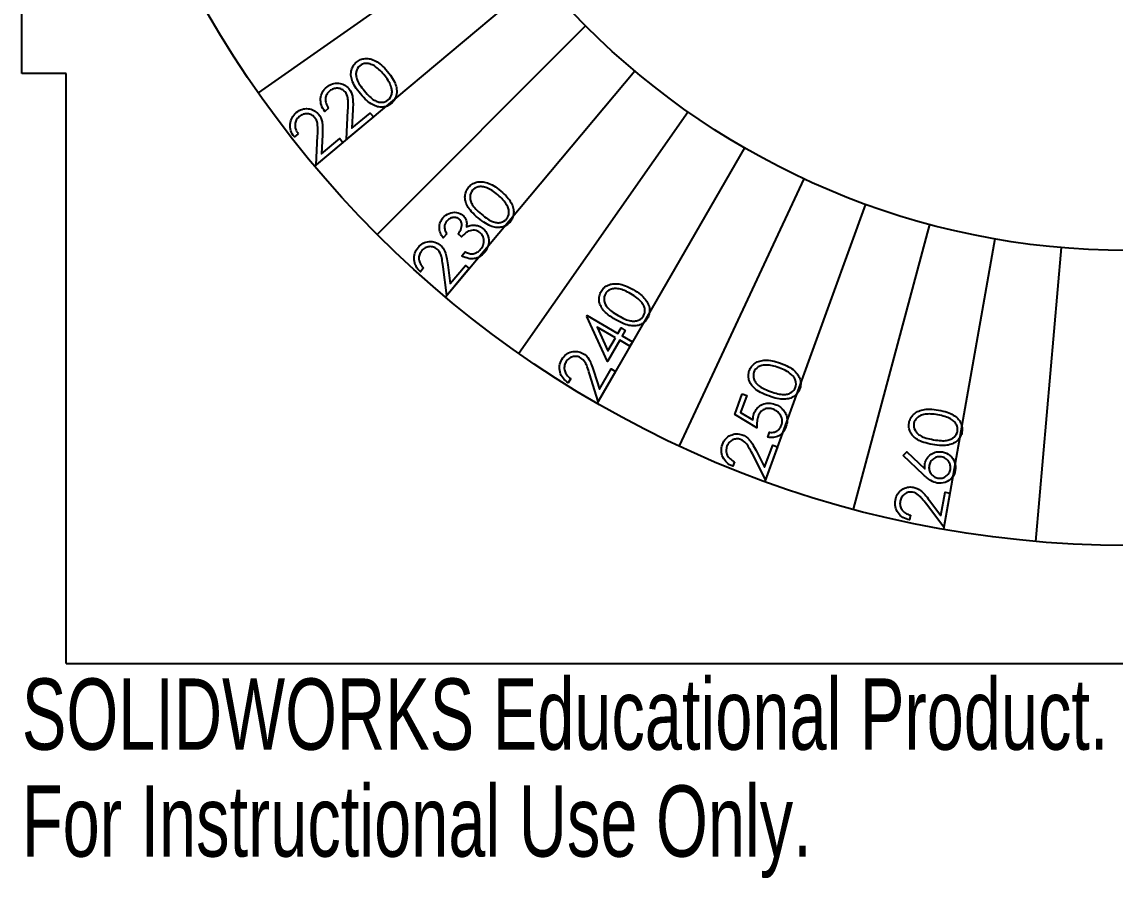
# Model space of a CAD drawing. Header units: millimetres. Extents: x 0 to 150, y -15 to 160.
# Drawn here: x 0 to 74.1, y -14.6 to 43.5 of the extents above; entities that cross this region are included whole.
import ezdxf

# ---------------------------------------------------------------- set-up
doc = ezdxf.new("R2010")
doc.units = ezdxf.units.MM
doc.styles.add('SLDTEXTSTYLE0', font='TXT', dxfattribs={"width": 0.7})

msp = doc.modelspace()

# ---------------------------------------------------------------- linework, layer by layer
at = {"color": 7, "linetype": 'Continuous', "lineweight": 25}
for p, q in [((0, 40), (0, 70.2)), ((3, 40), (0, 40)), ((3, 0), (3, 40)), ((3, 0), (147, 0))]:
    msp.add_line(p, q, dxfattribs=at)
at = {"color": 7, "linetype": 'Continuous'}
for p, q in [((32.404, 50.174), (16.021, 38.702)), ((35.166, 46.575), (19.845, 33.719)), ((38.23, 43.23), (24.088, 29.088)), ((41.575, 40.166), (28.719, 24.845)), ((45.174, 37.404), (33.702, 21.021)), ((49, 34.967), (39, 17.646)), ((53.024, 32.872), (44.571, 14.746)), ((57.215, 31.136), (50.375, 12.342)), ((61.541, 29.772), (56.365, 10.453)), ((65.97, 28.79), (62.497, 9.094)), ((70.468, 28.198), (68.725, 8.274))]:
    msp.add_line(p, q, dxfattribs=at)
at = {"color": 7, "linetype": 'Continuous', "flags": 128}
for points in [[(22.967, 38.616), (22.861, 38.747), (22.764, 38.872), (22.678, 38.993), (22.602, 39.109), (22.534, 39.221), (22.478, 39.329), (22.431, 39.432), (22.394, 39.53), (22.365, 39.625), (22.342, 39.719), (22.326, 39.81), (22.317, 39.899), (22.315, 39.986), (22.319, 40.072), (22.329, 40.156), (22.347, 40.237), (22.37, 40.317), (22.398, 40.392), (22.433, 40.465), (22.472, 40.534), (22.518, 40.599), (22.568, 40.662), (22.624, 40.72), (22.685, 40.776), (22.685, 40.776), (22.751, 40.827), (22.82, 40.873), (22.891, 40.913), (22.965, 40.946), (23.041, 40.974), (23.118, 40.995), (23.199, 41.011), (23.283, 41.021), (23.367, 41.024), (23.454, 41.021), (23.541, 41.009), (23.629, 40.992), (23.719, 40.967), (23.809, 40.936), (23.901, 40.896), (23.994, 40.851), (24.089, 40.797), (24.184, 40.733), (24.282, 40.659), (24.381, 40.577), (24.481, 40.484), (24.584, 40.382), (24.688, 40.27), (24.793, 40.148), (24.793, 40.148), (24.894, 40.024), (24.986, 39.903), (25.068, 39.785), (25.142, 39.671), (25.206, 39.559), (25.261, 39.451), (25.307, 39.346), (25.344, 39.245), (25.373, 39.146), (25.395, 39.049), (25.411, 38.954), (25.42, 38.862), (25.422, 38.772), (25.417, 38.684), (25.406, 38.598), (25.388, 38.515), (25.364, 38.434), (25.335, 38.357), (25.3, 38.283), (25.26, 38.213), (25.213, 38.146), (25.162, 38.083), (25.105, 38.023), (25.043, 37.966), (25.043, 37.966), (24.978, 37.915), (24.911, 37.87), (24.84, 37.832), (24.768, 37.799), (24.694, 37.772), (24.617, 37.75), (24.538, 37.735), (24.457, 37.726), (24.374, 37.723), (24.291, 37.727), (24.206, 37.738), (24.12, 37.756), (24.033, 37.781), (23.946, 37.812), (23.857, 37.85), (23.768, 37.896), (23.677, 37.95), (23.583, 38.014), (23.486, 38.088), (23.388, 38.174), (23.286, 38.269), (23.182, 38.374), (23.076, 38.49), (22.967, 38.616)], [(23.224, 38.823), (23.317, 38.715), (23.407, 38.615), (23.494, 38.524), (23.578, 38.442), (23.658, 38.37), (23.735, 38.306), (23.808, 38.252), (23.879, 38.206), (23.948, 38.168), (24.016, 38.135), (24.083, 38.108), (24.151, 38.086), (24.217, 38.07), (24.283, 38.06), (24.348, 38.054), (24.413, 38.055), (24.538, 38.069), (24.652, 38.102), (24.756, 38.15), (24.849, 38.216), (24.849, 38.216), (24.93, 38.297), (24.997, 38.39), (25.047, 38.495), (25.083, 38.612), (25.094, 38.675), (25.101, 38.739), (25.101, 38.805), (25.096, 38.873), (25.086, 38.942), (25.07, 39.013), (25.049, 39.086), (25.023, 39.16), (25.023, 39.16), (24.985, 39.253), (24.941, 39.347), (24.89, 39.442), (24.834, 39.538), (24.771, 39.635), (24.702, 39.733), (24.627, 39.832), (24.546, 39.932), (24.546, 39.932), (24.462, 40.03), (24.379, 40.12), (24.297, 40.204), (24.216, 40.28), (24.136, 40.35), (24.057, 40.413), (23.979, 40.469), (23.902, 40.518), (23.827, 40.561), (23.753, 40.597), (23.68, 40.627), (23.609, 40.652), (23.54, 40.67), (23.472, 40.682), (23.405, 40.687), (23.34, 40.687), (23.217, 40.673), (23.104, 40.642), (23.001, 40.594), (22.908, 40.529), (22.908, 40.529), (22.827, 40.448), (22.76, 40.354), (22.709, 40.248), (22.673, 40.129), (22.662, 40.066), (22.656, 40), (22.655, 39.934), (22.659, 39.866), (22.669, 39.796), (22.684, 39.725), (22.704, 39.652), (22.729, 39.578), (22.762, 39.5), (22.802, 39.418), (22.852, 39.331), (22.91, 39.239), (22.975, 39.142), (23.05, 39.041), (23.133, 38.935), (23.224, 38.823)], [(20.797, 37.649), (20.541, 37.433), (20.541, 37.433), (20.466, 37.536), (20.403, 37.64), (20.351, 37.746), (20.31, 37.854), (20.28, 37.964), (20.262, 38.076), (20.255, 38.19), (20.259, 38.306), (20.274, 38.42), (20.3, 38.53), (20.336, 38.634), (20.382, 38.735), (20.439, 38.829), (20.506, 38.92), (20.584, 39.005), (20.672, 39.086), (20.672, 39.086), (20.765, 39.158), (20.86, 39.218), (20.957, 39.268), (21.055, 39.307), (21.156, 39.334), (21.259, 39.35), (21.363, 39.356), (21.469, 39.35), (21.573, 39.333), (21.674, 39.309), (21.768, 39.276), (21.858, 39.234), (21.944, 39.183), (22.024, 39.124), (22.099, 39.056), (22.169, 38.979), (22.169, 38.979), (22.256, 38.862), (22.327, 38.736), (22.38, 38.603), (22.418, 38.461), (22.431, 38.383), (22.441, 38.296), (22.448, 38.199), (22.453, 38.092), (22.456, 37.975), (22.456, 37.849), (22.452, 37.712), (22.446, 37.567), (22.446, 37.567), (22.383, 36.289), (22.383, 36.289), (23.618, 37.325), (23.618, 37.325), (23.835, 37.067), (23.835, 37.067), (22.018, 35.543), (22.018, 35.543), (22.114, 37.504), (22.114, 37.504), (22.121, 37.647), (22.125, 37.779), (22.127, 37.9), (22.127, 38.01), (22.125, 38.108), (22.12, 38.195), (22.113, 38.272), (22.104, 38.337), (22.077, 38.453), (22.036, 38.561), (21.982, 38.662), (21.914, 38.755), (21.914, 38.755), (21.865, 38.808), (21.812, 38.855), (21.756, 38.896), (21.695, 38.93), (21.632, 38.958), (21.564, 38.979), (21.494, 38.994), (21.419, 39.002), (21.344, 39.005), (21.271, 38.999), (21.2, 38.987), (21.13, 38.967), (21.062, 38.941), (20.996, 38.908), (20.933, 38.867), (20.871, 38.819), (20.871, 38.819), (20.811, 38.764), (20.757, 38.706), (20.711, 38.644), (20.672, 38.58), (20.64, 38.512), (20.616, 38.442), (20.598, 38.368), (20.588, 38.291), (20.585, 38.212), (20.591, 38.133), (20.605, 38.054), (20.627, 37.974), (20.657, 37.893), (20.696, 37.812), (20.743, 37.731), (20.797, 37.649)], [(18.735, 35.918), (18.478, 35.703), (18.478, 35.703), (18.404, 35.805), (18.34, 35.91), (18.288, 36.015), (18.248, 36.123), (18.217, 36.234), (18.199, 36.346), (18.192, 36.459), (18.196, 36.575), (18.212, 36.689), (18.237, 36.799), (18.274, 36.904), (18.32, 37.004), (18.377, 37.099), (18.444, 37.189), (18.521, 37.275), (18.609, 37.355), (18.609, 37.355), (18.703, 37.428), (18.797, 37.488), (18.894, 37.538), (18.993, 37.576), (19.094, 37.604), (19.196, 37.62), (19.301, 37.625), (19.407, 37.619), (19.511, 37.603), (19.611, 37.578), (19.706, 37.545), (19.796, 37.503), (19.881, 37.453), (19.961, 37.393), (20.037, 37.325), (20.107, 37.249), (20.107, 37.249), (20.194, 37.131), (20.265, 37.005), (20.318, 36.872), (20.355, 36.731), (20.369, 36.653), (20.378, 36.566), (20.386, 36.468), (20.391, 36.362), (20.393, 36.245), (20.393, 36.119), (20.39, 35.982), (20.384, 35.836), (20.384, 35.836), (20.321, 34.559), (20.321, 34.559), (21.556, 35.595), (21.556, 35.595), (21.772, 35.337), (21.772, 35.337), (19.956, 33.813), (19.956, 33.813), (20.052, 35.774), (20.052, 35.774), (20.059, 35.917), (20.063, 36.048), (20.065, 36.169), (20.065, 36.279), (20.063, 36.377), (20.058, 36.465), (20.051, 36.541), (20.042, 36.607), (20.014, 36.723), (19.974, 36.831), (19.92, 36.932), (19.852, 37.024), (19.852, 37.024), (19.803, 37.078), (19.749, 37.125), (19.693, 37.165), (19.633, 37.199), (19.569, 37.227), (19.502, 37.248), (19.431, 37.263), (19.357, 37.272), (19.282, 37.274), (19.208, 37.268), (19.137, 37.256), (19.068, 37.237), (19, 37.211), (18.934, 37.177), (18.87, 37.137), (18.809, 37.089), (18.809, 37.089), (18.748, 37.033), (18.695, 36.975), (18.649, 36.914), (18.609, 36.849), (18.578, 36.782), (18.553, 36.711), (18.536, 36.637), (18.525, 36.56), (18.522, 36.482), (18.528, 36.402), (18.542, 36.323), (18.565, 36.243), (18.595, 36.163), (18.633, 36.081), (18.68, 36), (18.735, 35.918)], [(30.944, 30.209), (30.817, 30.319), (30.7, 30.426), (30.594, 30.53), (30.498, 30.632), (30.413, 30.73), (30.338, 30.826), (30.274, 30.919), (30.22, 31.01), (30.175, 31.098), (30.137, 31.187), (30.106, 31.274), (30.081, 31.36), (30.063, 31.446), (30.053, 31.531), (30.048, 31.615), (30.051, 31.698), (30.06, 31.78), (30.076, 31.86), (30.097, 31.937), (30.124, 32.012), (30.157, 32.084), (30.196, 32.154), (30.24, 32.222), (30.292, 32.287), (30.292, 32.287), (30.348, 32.35), (30.407, 32.407), (30.47, 32.458), (30.537, 32.504), (30.606, 32.544), (30.68, 32.579), (30.756, 32.608), (30.836, 32.632), (30.919, 32.65), (31.005, 32.661), (31.092, 32.666), (31.183, 32.664), (31.275, 32.655), (31.37, 32.639), (31.467, 32.617), (31.567, 32.588), (31.669, 32.551), (31.775, 32.505), (31.884, 32.45), (31.996, 32.386), (32.111, 32.312), (32.23, 32.228), (32.351, 32.137), (32.476, 32.035), (32.476, 32.035), (32.597, 31.93), (32.708, 31.827), (32.81, 31.726), (32.903, 31.626), (32.985, 31.527), (33.058, 31.431), (33.121, 31.335), (33.175, 31.241), (33.221, 31.149), (33.26, 31.058), (33.292, 30.967), (33.316, 30.878), (33.335, 30.79), (33.345, 30.702), (33.349, 30.615), (33.346, 30.53), (33.336, 30.446), (33.32, 30.365), (33.299, 30.286), (33.271, 30.21), (33.238, 30.136), (33.198, 30.065), (33.152, 29.996), (33.101, 29.929), (33.101, 29.929), (33.046, 29.868), (32.987, 29.812), (32.925, 29.762), (32.86, 29.716), (32.791, 29.677), (32.72, 29.643), (32.645, 29.614), (32.566, 29.591), (32.485, 29.574), (32.402, 29.564), (32.316, 29.559), (32.229, 29.562), (32.139, 29.572), (32.047, 29.587), (31.953, 29.61), (31.857, 29.639), (31.758, 29.676), (31.655, 29.723), (31.547, 29.78), (31.434, 29.847), (31.318, 29.922), (31.197, 30.009), (31.073, 30.104), (30.944, 30.209)], [(31.16, 30.457), (31.271, 30.366), (31.377, 30.284), (31.479, 30.21), (31.575, 30.144), (31.667, 30.087), (31.753, 30.037), (31.836, 29.996), (31.913, 29.964), (31.988, 29.938), (32.061, 29.918), (32.131, 29.903), (32.201, 29.893), (32.269, 29.889), (32.337, 29.89), (32.402, 29.896), (32.466, 29.908), (32.586, 29.944), (32.692, 29.995), (32.786, 30.061), (32.867, 30.142), (32.867, 30.142), (32.933, 30.236), (32.982, 30.339), (33.013, 30.451), (33.028, 30.573), (33.028, 30.637), (33.023, 30.701), (33.012, 30.766), (32.996, 30.832), (32.973, 30.898), (32.945, 30.966), (32.912, 31.034), (32.873, 31.102), (32.873, 31.102), (32.82, 31.187), (32.76, 31.272), (32.694, 31.357), (32.621, 31.442), (32.543, 31.527), (32.458, 31.611), (32.367, 31.696), (32.269, 31.78), (32.269, 31.78), (32.17, 31.861), (32.072, 31.936), (31.977, 32.004), (31.884, 32.066), (31.793, 32.12), (31.704, 32.169), (31.618, 32.21), (31.534, 32.245), (31.453, 32.274), (31.373, 32.297), (31.296, 32.315), (31.223, 32.326), (31.151, 32.332), (31.082, 32.332), (31.015, 32.326), (30.951, 32.315), (30.831, 32.279), (30.726, 32.228), (30.633, 32.163), (30.554, 32.083), (30.554, 32.083), (30.487, 31.989), (30.438, 31.885), (30.407, 31.771), (30.392, 31.648), (30.392, 31.583), (30.397, 31.519), (30.407, 31.453), (30.423, 31.387), (30.445, 31.32), (30.473, 31.253), (30.505, 31.184), (30.543, 31.115), (30.588, 31.044), (30.642, 30.971), (30.706, 30.893), (30.779, 30.813), (30.86, 30.729), (30.951, 30.642), (31.051, 30.551), (31.16, 30.457)], [(28.809, 29.124), (28.579, 28.851), (28.579, 28.851), (28.516, 28.94), (28.461, 29.028), (28.415, 29.116), (28.378, 29.206), (28.348, 29.295), (28.327, 29.384), (28.314, 29.474), (28.31, 29.564), (28.314, 29.653), (28.325, 29.74), (28.344, 29.824), (28.37, 29.907), (28.404, 29.987), (28.445, 30.064), (28.494, 30.139), (28.551, 30.212), (28.551, 30.212), (28.642, 30.31), (28.744, 30.394), (28.853, 30.465), (28.973, 30.522), (29.096, 30.564), (29.219, 30.588), (29.342, 30.596), (29.465, 30.586), (29.583, 30.561), (29.693, 30.522), (29.794, 30.469), (29.886, 30.402), (29.886, 30.402), (29.966, 30.326), (30.032, 30.242), (30.085, 30.153), (30.124, 30.056), (30.15, 29.952), (30.162, 29.841), (30.16, 29.724), (30.146, 29.599), (30.146, 29.599), (30.266, 29.654), (30.389, 29.693), (30.514, 29.716), (30.64, 29.722), (30.64, 29.722), (30.728, 29.718), (30.814, 29.707), (30.896, 29.689), (30.975, 29.665), (31.051, 29.633), (31.125, 29.595), (31.195, 29.55), (31.262, 29.498), (31.262, 29.498), (31.369, 29.396), (31.459, 29.281), (31.535, 29.154), (31.596, 29.013), (31.638, 28.867), (31.659, 28.718), (31.66, 28.569), (31.64, 28.418), (31.6, 28.27), (31.54, 28.128), (31.462, 27.991), (31.364, 27.86), (31.364, 27.86), (31.29, 27.778), (31.213, 27.705), (31.132, 27.641), (31.049, 27.585), (30.962, 27.538), (30.871, 27.5), (30.778, 27.471), (30.681, 27.451), (30.582, 27.439), (30.481, 27.439), (30.379, 27.447), (30.275, 27.466), (30.17, 27.495), (30.063, 27.533), (29.954, 27.582), (29.843, 27.64), (29.843, 27.64), (30.063, 27.901), (30.063, 27.901), (30.141, 27.867), (30.216, 27.838), (30.289, 27.815), (30.358, 27.798), (30.424, 27.786), (30.488, 27.779), (30.548, 27.779), (30.606, 27.784), (30.606, 27.784), (30.676, 27.798), (30.744, 27.818), (30.81, 27.845), (30.874, 27.88), (30.936, 27.92), (30.995, 27.967), (31.052, 28.021), (31.107, 28.082), (31.107, 28.082), (31.164, 28.155), (31.212, 28.23), (31.252, 28.305), (31.284, 28.381), (31.307, 28.458), (31.321, 28.537), (31.327, 28.616), (31.325, 28.696), (31.315, 28.774), (31.298, 28.849), (31.276, 28.92), (31.246, 28.987), (31.21, 29.051), (31.168, 29.109), (31.119, 29.165), (31.063, 29.216), (31.063, 29.216), (30.982, 29.275), (30.894, 29.321), (30.798, 29.353), (30.696, 29.373), (30.592, 29.379), (30.49, 29.37), (30.39, 29.346), (30.292, 29.309), (30.242, 29.283), (30.19, 29.251), (30.136, 29.212), (30.078, 29.167), (30.018, 29.115), (29.956, 29.058), (29.89, 28.992), (29.822, 28.922), (29.822, 28.922), (29.577, 29.127), (29.577, 29.127), (29.648, 29.22), (29.708, 29.316), (29.756, 29.414), (29.793, 29.516), (29.817, 29.616), (29.829, 29.708), (29.827, 29.794), (29.812, 29.874), (29.786, 29.947), (29.75, 30.012), (29.705, 30.072), (29.651, 30.125), (29.651, 30.125), (29.606, 30.158), (29.559, 30.187), (29.51, 30.21), (29.459, 30.226), (29.406, 30.238), (29.351, 30.244), (29.292, 30.244), (29.233, 30.238), (29.172, 30.227), (29.115, 30.211), (29.059, 30.188), (29.006, 30.161), (28.954, 30.127), (28.904, 30.088), (28.856, 30.044), (28.811, 29.994), (28.811, 29.994), (28.746, 29.905), (28.699, 29.812), (28.669, 29.715), (28.656, 29.614), (28.657, 29.561), (28.663, 29.506), (28.674, 29.448), (28.691, 29.388), (28.712, 29.325), (28.739, 29.261), (28.771, 29.194), (28.809, 29.124)], [(27.244, 26.817), (27.029, 26.56), (27.029, 26.56), (26.938, 26.648), (26.857, 26.74), (26.787, 26.835), (26.728, 26.935), (26.68, 27.038), (26.643, 27.145), (26.616, 27.256), (26.6, 27.371), (26.595, 27.487), (26.601, 27.599), (26.619, 27.708), (26.647, 27.815), (26.687, 27.919), (26.737, 28.019), (26.798, 28.117), (26.871, 28.212), (26.871, 28.212), (26.95, 28.299), (27.034, 28.375), (27.121, 28.44), (27.211, 28.496), (27.305, 28.54), (27.403, 28.573), (27.505, 28.597), (27.611, 28.609), (27.717, 28.612), (27.819, 28.605), (27.919, 28.588), (28.014, 28.563), (28.107, 28.528), (28.196, 28.483), (28.282, 28.429), (28.365, 28.366), (28.365, 28.366), (28.47, 28.265), (28.562, 28.154), (28.638, 28.031), (28.699, 27.899), (28.726, 27.825), (28.751, 27.74), (28.775, 27.646), (28.799, 27.542), (28.821, 27.427), (28.843, 27.303), (28.863, 27.168), (28.883, 27.023), (28.883, 27.023), (29.043, 25.754), (29.043, 25.754), (30.079, 26.989), (30.079, 26.989), (30.337, 26.772), (30.337, 26.772), (28.813, 24.956), (28.813, 24.956), (28.566, 26.904), (28.566, 26.904), (28.548, 27.046), (28.53, 27.176), (28.511, 27.295), (28.491, 27.403), (28.472, 27.5), (28.452, 27.585), (28.432, 27.659), (28.411, 27.722), (28.365, 27.832), (28.306, 27.932), (28.234, 28.021), (28.151, 28.101), (28.151, 28.101), (28.094, 28.145), (28.034, 28.182), (27.971, 28.212), (27.906, 28.235), (27.839, 28.252), (27.769, 28.261), (27.697, 28.263), (27.622, 28.259), (27.548, 28.247), (27.476, 28.23), (27.408, 28.205), (27.343, 28.174), (27.281, 28.136), (27.222, 28.092), (27.166, 28.041), (27.114, 27.983), (27.114, 27.983), (27.064, 27.918), (27.021, 27.851), (26.987, 27.783), (26.959, 27.712), (26.94, 27.64), (26.928, 27.566), (26.923, 27.49), (26.927, 27.413), (26.938, 27.335), (26.957, 27.258), (26.984, 27.182), (27.02, 27.107), (27.064, 27.033), (27.116, 26.96), (27.176, 26.888), (27.244, 26.817)], [(40.271, 23.307), (40.128, 23.392), (39.996, 23.477), (39.874, 23.559), (39.764, 23.642), (39.664, 23.724), (39.574, 23.805), (39.496, 23.884), (39.428, 23.963), (39.369, 24.043), (39.316, 24.122), (39.271, 24.202), (39.232, 24.282), (39.2, 24.362), (39.175, 24.444), (39.156, 24.525), (39.144, 24.607), (39.14, 24.688), (39.14, 24.769), (39.148, 24.847), (39.161, 24.925), (39.181, 25.002), (39.207, 25.077), (39.239, 25.151), (39.278, 25.223), (39.278, 25.223), (39.322, 25.293), (39.37, 25.359), (39.423, 25.42), (39.48, 25.476), (39.541, 25.528), (39.606, 25.574), (39.676, 25.616), (39.749, 25.653), (39.827, 25.685), (39.909, 25.711), (39.993, 25.73), (40.083, 25.743), (40.174, 25.75), (40.269, 25.752), (40.368, 25.747), (40.47, 25.736), (40.577, 25.718), (40.688, 25.691), (40.803, 25.656), (40.924, 25.612), (41.049, 25.56), (41.178, 25.499), (41.313, 25.43), (41.453, 25.353), (41.453, 25.353), (41.589, 25.272), (41.715, 25.19), (41.833, 25.108), (41.94, 25.026), (42.037, 24.944), (42.126, 24.862), (42.204, 24.78), (42.273, 24.698), (42.333, 24.616), (42.387, 24.533), (42.433, 24.451), (42.473, 24.367), (42.506, 24.284), (42.531, 24.2), (42.55, 24.117), (42.561, 24.033), (42.566, 23.949), (42.565, 23.867), (42.557, 23.787), (42.544, 23.707), (42.524, 23.63), (42.498, 23.554), (42.465, 23.479), (42.426, 23.405), (42.426, 23.405), (42.383, 23.336), (42.335, 23.271), (42.283, 23.211), (42.227, 23.156), (42.167, 23.105), (42.102, 23.06), (42.034, 23.019), (41.962, 22.982), (41.885, 22.952), (41.806, 22.927), (41.723, 22.909), (41.638, 22.896), (41.549, 22.89), (41.456, 22.889), (41.361, 22.895), (41.262, 22.907), (41.159, 22.926), (41.049, 22.954), (40.934, 22.991), (40.813, 23.036), (40.686, 23.091), (40.554, 23.154), (40.416, 23.226), (40.271, 23.307)], [(40.441, 23.586), (40.564, 23.517), (40.682, 23.454), (40.793, 23.4), (40.899, 23.352), (40.998, 23.311), (41.091, 23.278), (41.178, 23.252), (41.26, 23.234), (41.337, 23.222), (41.411, 23.215), (41.483, 23.212), (41.553, 23.215), (41.621, 23.222), (41.686, 23.235), (41.749, 23.252), (41.809, 23.274), (41.92, 23.33), (42.016, 23.398), (42.096, 23.479), (42.161, 23.571), (42.161, 23.571), (42.209, 23.674), (42.239, 23.784), (42.25, 23.899), (42.244, 24.02), (42.234, 24.083), (42.217, 24.144), (42.196, 24.206), (42.168, 24.268), (42.135, 24.329), (42.096, 24.39), (42.051, 24.451), (42.002, 24.511), (42.002, 24.511), (41.935, 24.585), (41.862, 24.657), (41.783, 24.728), (41.698, 24.799), (41.607, 24.868), (41.51, 24.936), (41.406, 25.002), (41.297, 25.068), (41.297, 25.068), (41.185, 25.13), (41.077, 25.187), (40.972, 25.237), (40.871, 25.281), (40.772, 25.319), (40.678, 25.351), (40.586, 25.376), (40.498, 25.396), (40.413, 25.41), (40.331, 25.419), (40.254, 25.422), (40.179, 25.421), (40.108, 25.414), (40.041, 25.402), (39.977, 25.385), (39.916, 25.363), (39.806, 25.307), (39.712, 25.24), (39.632, 25.16), (39.569, 25.068), (39.569, 25.068), (39.52, 24.965), (39.49, 24.855), (39.478, 24.739), (39.485, 24.616), (39.513, 24.491), (39.561, 24.366), (39.632, 24.243), (39.724, 24.122), (39.781, 24.061), (39.847, 23.998), (39.922, 23.933), (40.007, 23.867), (40.101, 23.799), (40.205, 23.73), (40.318, 23.659), (40.441, 23.586)], [(38.299, 23.529), (38.335, 23.59), (38.335, 23.59), (40.423, 22.384), (40.423, 22.384), (40.633, 22.747), (40.633, 22.747), (40.92, 22.581), (40.92, 22.581), (40.711, 22.218), (40.711, 22.218), (41.408, 21.815), (41.408, 21.815), (41.234, 21.516), (41.234, 21.516), (40.538, 21.918), (40.538, 21.918), (39.71, 20.486), (39.71, 20.486), (38.299, 23.529)], [(40.25, 22.085), (39.001, 22.805), (39.001, 22.805), (39.741, 21.203), (39.741, 21.203), (40.25, 22.085)], [(37.221, 19.318), (37.055, 19.03), (37.055, 19.03), (36.951, 19.1), (36.856, 19.176), (36.771, 19.257), (36.697, 19.344), (36.632, 19.436), (36.577, 19.534), (36.531, 19.638), (36.496, 19.747), (36.472, 19.86), (36.458, 19.97), (36.456, 20.08), (36.466, 20.189), (36.486, 20.297), (36.519, 20.404), (36.562, 20.51), (36.617, 20.615), (36.617, 20.615), (36.679, 20.714), (36.747, 20.802), (36.82, 20.881), (36.899, 20.951), (36.984, 21.01), (37.074, 21.06), (37.169, 21.1), (37.27, 21.13), (37.373, 21.15), (37.474, 21.162), (37.574, 21.162), (37.672, 21.154), (37.769, 21.136), (37.863, 21.108), (37.957, 21.07), (38.048, 21.023), (38.048, 21.023), (38.168, 20.943), (38.277, 20.85), (38.372, 20.743), (38.455, 20.624), (38.493, 20.556), (38.532, 20.478), (38.572, 20.39), (38.614, 20.293), (38.655, 20.185), (38.698, 20.066), (38.741, 19.939), (38.785, 19.801), (38.785, 19.801), (39.158, 18.59), (39.158, 18.59), (39.958, 19.974), (39.958, 19.974), (40.247, 19.806), (40.247, 19.806), (39.072, 17.77), (39.072, 17.77), (38.497, 19.63), (38.497, 19.63), (38.455, 19.766), (38.414, 19.89), (38.375, 20.003), (38.338, 20.106), (38.302, 20.196), (38.268, 20.276), (38.236, 20.345), (38.205, 20.403), (38.14, 20.502), (38.065, 20.589), (37.981, 20.664), (37.886, 20.728), (37.886, 20.728), (37.822, 20.761), (37.757, 20.786), (37.691, 20.805), (37.623, 20.816), (37.554, 20.82), (37.485, 20.817), (37.413, 20.808), (37.341, 20.79), (37.27, 20.766), (37.204, 20.737), (37.141, 20.701), (37.084, 20.66), (37.029, 20.612), (36.979, 20.559), (36.934, 20.499), (36.892, 20.434), (36.892, 20.434), (36.855, 20.362), (36.825, 20.289), (36.803, 20.216), (36.789, 20.143), (36.782, 20.069), (36.783, 19.995), (36.791, 19.92), (36.808, 19.845), (36.833, 19.771), (36.865, 19.699), (36.905, 19.63), (36.953, 19.563), (37.008, 19.498), (37.071, 19.435), (37.143, 19.375), (37.221, 19.318)], [(50.642, 18.138), (50.487, 18.197), (50.341, 18.257), (50.207, 18.318), (50.084, 18.381), (49.971, 18.443), (49.869, 18.508), (49.777, 18.573), (49.696, 18.639), (49.624, 18.706), (49.559, 18.776), (49.5, 18.846), (49.448, 18.919), (49.402, 18.992), (49.363, 19.068), (49.331, 19.145), (49.305, 19.224), (49.286, 19.303), (49.273, 19.382), (49.267, 19.461), (49.267, 19.54), (49.272, 19.619), (49.285, 19.697), (49.304, 19.776), (49.329, 19.854), (49.329, 19.854), (49.361, 19.931), (49.397, 20.005), (49.438, 20.074), (49.485, 20.139), (49.536, 20.2), (49.593, 20.258), (49.654, 20.311), (49.72, 20.361), (49.792, 20.406), (49.867, 20.445), (49.947, 20.479), (50.032, 20.507), (50.121, 20.53), (50.215, 20.548), (50.313, 20.56), (50.416, 20.567), (50.524, 20.568), (50.638, 20.561), (50.758, 20.546), (50.885, 20.523), (51.017, 20.494), (51.155, 20.457), (51.3, 20.412), (51.451, 20.36), (51.451, 20.36), (51.599, 20.303), (51.738, 20.245), (51.868, 20.185), (51.988, 20.122), (52.098, 20.059), (52.199, 19.993), (52.291, 19.926), (52.373, 19.857), (52.447, 19.786), (52.513, 19.714), (52.574, 19.641), (52.628, 19.566), (52.674, 19.489), (52.714, 19.411), (52.747, 19.332), (52.773, 19.252), (52.793, 19.17), (52.806, 19.089), (52.812, 19.008), (52.812, 18.928), (52.806, 18.848), (52.793, 18.768), (52.774, 18.688), (52.748, 18.609), (52.748, 18.609), (52.717, 18.533), (52.682, 18.461), (52.641, 18.393), (52.596, 18.329), (52.545, 18.269), (52.49, 18.213), (52.429, 18.161), (52.364, 18.112), (52.295, 18.069), (52.22, 18.031), (52.143, 17.998), (52.06, 17.971), (51.974, 17.95), (51.882, 17.933), (51.787, 17.922), (51.688, 17.917), (51.582, 17.917), (51.47, 17.926), (51.35, 17.943), (51.223, 17.966), (51.089, 17.998), (50.947, 18.037), (50.799, 18.084), (50.642, 18.138)], [(50.761, 18.443), (50.895, 18.396), (51.021, 18.356), (51.141, 18.32), (51.254, 18.292), (51.358, 18.269), (51.456, 18.253), (51.547, 18.243), (51.629, 18.238), (51.707, 18.24), (51.782, 18.245), (51.854, 18.255), (51.922, 18.27), (51.987, 18.289), (52.049, 18.313), (52.108, 18.341), (52.164, 18.373), (52.263, 18.447), (52.346, 18.532), (52.41, 18.625), (52.458, 18.727), (52.458, 18.727), (52.488, 18.837), (52.499, 18.949), (52.49, 19.065), (52.462, 19.184), (52.441, 19.243), (52.415, 19.301), (52.382, 19.359), (52.345, 19.414), (52.301, 19.469), (52.253, 19.523), (52.198, 19.575), (52.138, 19.626), (52.138, 19.626), (52.06, 19.687), (51.975, 19.745), (51.885, 19.802), (51.789, 19.856), (51.687, 19.909), (51.579, 19.958), (51.465, 20.006), (51.346, 20.052), (51.346, 20.052), (51.226, 20.094), (51.109, 20.13), (50.997, 20.162), (50.89, 20.187), (50.786, 20.207), (50.687, 20.223), (50.592, 20.232), (50.502, 20.236), (50.416, 20.235), (50.334, 20.23), (50.257, 20.22), (50.184, 20.206), (50.116, 20.187), (50.051, 20.163), (49.991, 20.135), (49.935, 20.103), (49.836, 20.029), (49.755, 19.946), (49.69, 19.854), (49.643, 19.752), (49.643, 19.752), (49.613, 19.642), (49.602, 19.529), (49.612, 19.412), (49.64, 19.292), (49.661, 19.232), (49.689, 19.173), (49.721, 19.116), (49.758, 19.059), (49.801, 19.004), (49.849, 18.95), (49.902, 18.898), (49.961, 18.846), (50.028, 18.796), (50.104, 18.745), (50.189, 18.695), (50.285, 18.644), (50.389, 18.594), (50.503, 18.544), (50.627, 18.494), (50.761, 18.443)], [(48.851, 18.285), (49.161, 18.172), (49.161, 18.172), (48.739, 17.013), (48.739, 17.013), (49.568, 16.528), (49.568, 16.528), (49.578, 16.642), (49.594, 16.748), (49.617, 16.845), (49.645, 16.934), (49.645, 16.934), (49.689, 17.041), (49.741, 17.14), (49.8, 17.231), (49.867, 17.313), (49.942, 17.387), (50.023, 17.453), (50.113, 17.51), (50.209, 17.559), (50.311, 17.599), (50.415, 17.627), (50.521, 17.646), (50.628, 17.652), (50.737, 17.648), (50.849, 17.633), (50.962, 17.607), (51.077, 17.57), (51.077, 17.57), (51.156, 17.539), (51.231, 17.503), (51.303, 17.464), (51.372, 17.421), (51.437, 17.374), (51.499, 17.322), (51.557, 17.267), (51.612, 17.208), (51.663, 17.145), (51.709, 17.081), (51.75, 17.015), (51.785, 16.947), (51.816, 16.877), (51.841, 16.806), (51.861, 16.732), (51.877, 16.656), (51.886, 16.58), (51.891, 16.502), (51.891, 16.424), (51.884, 16.344), (51.872, 16.265), (51.856, 16.184), (51.833, 16.102), (51.806, 16.019), (51.806, 16.019), (51.767, 15.923), (51.722, 15.834), (51.67, 15.752), (51.613, 15.676), (51.549, 15.607), (51.479, 15.544), (51.403, 15.488), (51.321, 15.439), (51.234, 15.398), (51.146, 15.364), (51.056, 15.34), (50.963, 15.324), (50.869, 15.315), (50.772, 15.316), (50.674, 15.325), (50.574, 15.343), (50.574, 15.343), (50.696, 15.677), (50.696, 15.677), (50.793, 15.666), (50.885, 15.665), (50.969, 15.674), (51.047, 15.692), (51.121, 15.721), (51.192, 15.759), (51.259, 15.806), (51.323, 15.863), (51.383, 15.927), (51.433, 15.997), (51.476, 16.071), (51.51, 16.15), (51.51, 16.15), (51.534, 16.23), (51.551, 16.31), (51.558, 16.39), (51.558, 16.471), (51.548, 16.55), (51.529, 16.63), (51.502, 16.71), (51.466, 16.79), (51.424, 16.867), (51.374, 16.938), (51.318, 17.003), (51.256, 17.062), (51.187, 17.116), (51.112, 17.163), (51.03, 17.205), (50.942, 17.241), (50.942, 17.241), (50.861, 17.267), (50.78, 17.285), (50.702, 17.295), (50.624, 17.298), (50.549, 17.292), (50.474, 17.278), (50.402, 17.257), (50.331, 17.228), (50.263, 17.191), (50.2, 17.148), (50.141, 17.098), (50.088, 17.041), (50.04, 16.978), (49.996, 16.907), (49.957, 16.831), (49.923, 16.748), (49.923, 16.748), (49.899, 16.673), (49.879, 16.592), (49.863, 16.506), (49.851, 16.413), (49.843, 16.316), (49.839, 16.212), (49.84, 16.102), (49.844, 15.987), (49.844, 15.987), (48.338, 16.876), (48.338, 16.876), (48.851, 18.285)], [(61.752, 14.848), (61.588, 14.88), (61.435, 14.913), (61.292, 14.951), (61.159, 14.991), (61.037, 15.033), (60.925, 15.078), (60.823, 15.127), (60.732, 15.178), (60.65, 15.232), (60.573, 15.288), (60.503, 15.348), (60.439, 15.41), (60.381, 15.475), (60.329, 15.543), (60.284, 15.613), (60.245, 15.687), (60.212, 15.762), (60.186, 15.838), (60.166, 15.915), (60.152, 15.992), (60.144, 16.072), (60.143, 16.151), (60.148, 16.231), (60.16, 16.313), (60.16, 16.313), (60.177, 16.394), (60.2, 16.473), (60.229, 16.548), (60.263, 16.621), (60.303, 16.69), (60.349, 16.756), (60.4, 16.82), (60.457, 16.88), (60.519, 16.937), (60.587, 16.989), (60.66, 17.036), (60.739, 17.08), (60.823, 17.118), (60.912, 17.151), (61.006, 17.181), (61.106, 17.205), (61.213, 17.224), (61.326, 17.237), (61.447, 17.243), (61.576, 17.244), (61.711, 17.237), (61.854, 17.224), (62.005, 17.205), (62.163, 17.18), (62.163, 17.18), (62.319, 17.15), (62.466, 17.117), (62.604, 17.08), (62.734, 17.04), (62.854, 16.996), (62.965, 16.949), (63.067, 16.9), (63.16, 16.846), (63.245, 16.789), (63.324, 16.729), (63.396, 16.668), (63.462, 16.603), (63.521, 16.536), (63.573, 16.466), (63.62, 16.393), (63.66, 16.318), (63.693, 16.241), (63.72, 16.163), (63.741, 16.084), (63.755, 16.005), (63.763, 15.925), (63.764, 15.844), (63.759, 15.762), (63.748, 15.68), (63.748, 15.68), (63.73, 15.599), (63.708, 15.522), (63.679, 15.448), (63.646, 15.377), (63.606, 15.309), (63.561, 15.244), (63.511, 15.182), (63.455, 15.123), (63.394, 15.068), (63.327, 15.018), (63.256, 14.972), (63.179, 14.931), (63.098, 14.894), (63.011, 14.862), (62.919, 14.835), (62.822, 14.812), (62.718, 14.794), (62.606, 14.783), (62.484, 14.778), (62.355, 14.78), (62.217, 14.787), (62.071, 14.801), (61.915, 14.822), (61.752, 14.848)], [(61.816, 15.171), (61.956, 15.148), (62.088, 15.129), (62.212, 15.115), (62.328, 15.107), (62.435, 15.103), (62.534, 15.103), (62.625, 15.109), (62.708, 15.12), (62.785, 15.134), (62.857, 15.153), (62.926, 15.176), (62.991, 15.202), (63.052, 15.232), (63.109, 15.266), (63.162, 15.304), (63.212, 15.345), (63.297, 15.436), (63.364, 15.533), (63.411, 15.636), (63.44, 15.746), (63.44, 15.746), (63.451, 15.859), (63.442, 15.973), (63.413, 16.085), (63.366, 16.197), (63.334, 16.252), (63.298, 16.304), (63.256, 16.356), (63.209, 16.404), (63.157, 16.45), (63.099, 16.494), (63.037, 16.536), (62.969, 16.576), (62.969, 16.576), (62.881, 16.623), (62.787, 16.666), (62.688, 16.706), (62.584, 16.743), (62.475, 16.777), (62.36, 16.807), (62.239, 16.834), (62.114, 16.859), (62.114, 16.859), (61.987, 16.879), (61.866, 16.895), (61.75, 16.906), (61.64, 16.913), (61.534, 16.915), (61.434, 16.912), (61.339, 16.905), (61.249, 16.893), (61.164, 16.878), (61.085, 16.858), (61.01, 16.835), (60.941, 16.809), (60.876, 16.778), (60.816, 16.743), (60.762, 16.705), (60.713, 16.663), (60.629, 16.574), (60.563, 16.478), (60.515, 16.375), (60.486, 16.267), (60.486, 16.267), (60.476, 16.153), (60.485, 16.039), (60.514, 15.927), (60.563, 15.813), (60.594, 15.758), (60.631, 15.704), (60.673, 15.653), (60.72, 15.604), (60.772, 15.557), (60.828, 15.512), (60.891, 15.47), (60.957, 15.429), (61.032, 15.391), (61.115, 15.354), (61.208, 15.32), (61.311, 15.286), (61.423, 15.255), (61.544, 15.225), (61.675, 15.197), (61.816, 15.171)], [(48.33, 13.68), (48.216, 13.368), (48.216, 13.368), (48.102, 13.419), (47.995, 13.477), (47.897, 13.542), (47.809, 13.615), (47.729, 13.695), (47.658, 13.782), (47.595, 13.877), (47.541, 13.979), (47.498, 14.084), (47.466, 14.192), (47.445, 14.3), (47.435, 14.408), (47.436, 14.518), (47.449, 14.629), (47.473, 14.741), (47.509, 14.854), (47.509, 14.854), (47.553, 14.962), (47.605, 15.061), (47.663, 15.152), (47.729, 15.234), (47.802, 15.307), (47.882, 15.372), (47.97, 15.428), (48.064, 15.475), (48.162, 15.513), (48.259, 15.542), (48.357, 15.56), (48.456, 15.569), (48.554, 15.567), (48.652, 15.556), (48.751, 15.535), (48.849, 15.504), (48.849, 15.504), (48.982, 15.446), (49.105, 15.373), (49.218, 15.285), (49.319, 15.182), (49.369, 15.122), (49.422, 15.053), (49.476, 14.973), (49.534, 14.884), (49.594, 14.784), (49.656, 14.675), (49.72, 14.556), (49.788, 14.428), (49.788, 14.428), (50.368, 13.3), (50.368, 13.3), (50.914, 14.802), (50.914, 14.802), (51.229, 14.688), (51.229, 14.688), (50.424, 12.477), (50.424, 12.477), (49.533, 14.209), (49.533, 14.209), (49.468, 14.335), (49.407, 14.451), (49.349, 14.556), (49.294, 14.65), (49.244, 14.734), (49.196, 14.807), (49.152, 14.868), (49.112, 14.92), (49.03, 15.006), (48.942, 15.079), (48.845, 15.138), (48.741, 15.184), (48.741, 15.184), (48.672, 15.206), (48.604, 15.22), (48.535, 15.227), (48.467, 15.227), (48.398, 15.219), (48.33, 15.204), (48.261, 15.182), (48.193, 15.152), (48.127, 15.116), (48.067, 15.076), (48.012, 15.03), (47.962, 14.979), (47.917, 14.922), (47.877, 14.861), (47.842, 14.795), (47.813, 14.723), (47.813, 14.723), (47.788, 14.645), (47.771, 14.569), (47.762, 14.493), (47.761, 14.419), (47.767, 14.345), (47.78, 14.272), (47.802, 14.199), (47.832, 14.129), (47.869, 14.06), (47.913, 13.995), (47.964, 13.933), (48.023, 13.875), (48.089, 13.821), (48.162, 13.77), (48.242, 13.723), (48.33, 13.68)], [(59.771, 14.107), (60.003, 14.356), (60.003, 14.356), (61.239, 13.187), (61.239, 13.187), (61.227, 13.283), (61.223, 13.375), (61.227, 13.463), (61.237, 13.546), (61.237, 13.546), (61.26, 13.645), (61.29, 13.739), (61.329, 13.827), (61.377, 13.91), (61.433, 13.986), (61.497, 14.058), (61.571, 14.124), (61.652, 14.184), (61.74, 14.238), (61.83, 14.281), (61.922, 14.315), (62.018, 14.339), (62.116, 14.353), (62.217, 14.359), (62.321, 14.354), (62.426, 14.34), (62.426, 14.34), (62.569, 14.306), (62.701, 14.257), (62.823, 14.191), (62.935, 14.109), (63.035, 14.013), (63.12, 13.905), (63.19, 13.786), (63.245, 13.653), (63.284, 13.514), (63.305, 13.373), (63.306, 13.231), (63.29, 13.086), (63.29, 13.086), (63.257, 12.95), (63.209, 12.821), (63.144, 12.701), (63.062, 12.589), (62.968, 12.488), (62.861, 12.404), (62.743, 12.333), (62.614, 12.279), (62.478, 12.241), (62.341, 12.221), (62.203, 12.219), (62.063, 12.235), (62.063, 12.235), (61.957, 12.258), (61.851, 12.294), (61.745, 12.34), (61.637, 12.397), (61.582, 12.431), (61.525, 12.47), (61.465, 12.512), (61.403, 12.561), (61.34, 12.613), (61.273, 12.67), (61.205, 12.732), (61.134, 12.798), (61.134, 12.798), (59.771, 14.107)], [(61.523, 13.413), (61.513, 13.339), (61.511, 13.267), (61.515, 13.197), (61.527, 13.128), (61.545, 13.061), (61.571, 12.995), (61.603, 12.93), (61.643, 12.868), (61.689, 12.809), (61.738, 12.756), (61.791, 12.71), (61.848, 12.669), (61.909, 12.635), (61.974, 12.606), (62.043, 12.584), (62.116, 12.568), (62.116, 12.568), (62.189, 12.559), (62.262, 12.556), (62.332, 12.561), (62.4, 12.572), (62.468, 12.591), (62.534, 12.616), (62.598, 12.649), (62.661, 12.688), (62.719, 12.734), (62.772, 12.783), (62.819, 12.835), (62.86, 12.892), (62.894, 12.953), (62.922, 13.018), (62.945, 13.086), (62.961, 13.159), (62.961, 13.159), (62.97, 13.232), (62.973, 13.305), (62.968, 13.375), (62.956, 13.443), (62.938, 13.511), (62.912, 13.577), (62.879, 13.641), (62.839, 13.703), (62.794, 13.762), (62.745, 13.815), (62.692, 13.862), (62.635, 13.902), (62.574, 13.936), (62.51, 13.965), (62.441, 13.987), (62.369, 14.003), (62.369, 14.003), (62.295, 14.013), (62.222, 14.015), (62.152, 14.011), (62.083, 13.999), (62.015, 13.981), (61.949, 13.955), (61.884, 13.923), (61.822, 13.883), (61.763, 13.837), (61.711, 13.788), (61.664, 13.736), (61.624, 13.679), (61.589, 13.618), (61.56, 13.553), (61.539, 13.485), (61.523, 13.413)], [(60.248, 10.058), (60.191, 9.73), (60.191, 9.73), (60.069, 9.761), (59.954, 9.799), (59.846, 9.847), (59.746, 9.903), (59.654, 9.968), (59.568, 10.042), (59.49, 10.124), (59.419, 10.215), (59.358, 10.312), (59.307, 10.411), (59.268, 10.514), (59.239, 10.62), (59.222, 10.729), (59.215, 10.84), (59.22, 10.955), (59.235, 11.072), (59.235, 11.072), (59.26, 11.187), (59.294, 11.294), (59.336, 11.394), (59.386, 11.486), (59.445, 11.571), (59.513, 11.649), (59.589, 11.719), (59.674, 11.782), (59.764, 11.837), (59.856, 11.882), (59.949, 11.917), (60.044, 11.942), (60.142, 11.958), (60.24, 11.964), (60.341, 11.96), (60.443, 11.947), (60.443, 11.947), (60.585, 11.913), (60.719, 11.863), (60.845, 11.795), (60.963, 11.711), (61.023, 11.661), (61.087, 11.601), (61.155, 11.532), (61.226, 11.454), (61.303, 11.366), (61.383, 11.269), (61.467, 11.164), (61.556, 11.049), (61.556, 11.049), (62.324, 10.037), (62.324, 10.037), (62.602, 11.614), (62.602, 11.614), (62.931, 11.555), (62.931, 11.555), (62.523, 9.235), (62.523, 9.235), (61.343, 10.79), (61.343, 10.79), (61.256, 10.903), (61.176, 11.006), (61.101, 11.099), (61.031, 11.182), (60.965, 11.256), (60.906, 11.32), (60.852, 11.373), (60.803, 11.417), (60.709, 11.488), (60.609, 11.544), (60.503, 11.586), (60.391, 11.613), (60.391, 11.613), (60.32, 11.622), (60.25, 11.624), (60.181, 11.619), (60.114, 11.607), (60.048, 11.588), (59.982, 11.561), (59.919, 11.527), (59.857, 11.486), (59.799, 11.44), (59.746, 11.389), (59.7, 11.334), (59.659, 11.275), (59.625, 11.211), (59.596, 11.144), (59.574, 11.072), (59.557, 10.997), (59.557, 10.997), (59.546, 10.916), (59.543, 10.838), (59.547, 10.761), (59.558, 10.687), (59.577, 10.615), (59.604, 10.546), (59.637, 10.479), (59.679, 10.413), (59.727, 10.352), (59.782, 10.295), (59.844, 10.244), (59.912, 10.197), (59.986, 10.155), (60.067, 10.117), (60.154, 10.085), (60.248, 10.058)]]:
    msp.add_lwpolyline(points, dxfattribs=at)
at = {"color": 7, "linetype": 'Continuous'}
for radius in [72, 52]:
    msp.add_circle((75, 80), radius, dxfattribs=at)

# ---------------------------------------------------------------- texts
at = {"color": 7, "linetype": 'Continuous', "char_height": 4.83362, "attachment_point": 1, "style": 'SLDTEXTSTYLE0'}
for s, insert in [('SOLIDWORKS Educational Product.', (0, -1.02)), ('For Instructional Use Only.', (0, -8.27))]:
    msp.add_mtext(s, dxfattribs=dict(at, insert=insert))

doc.saveas('drawing.dxf')
